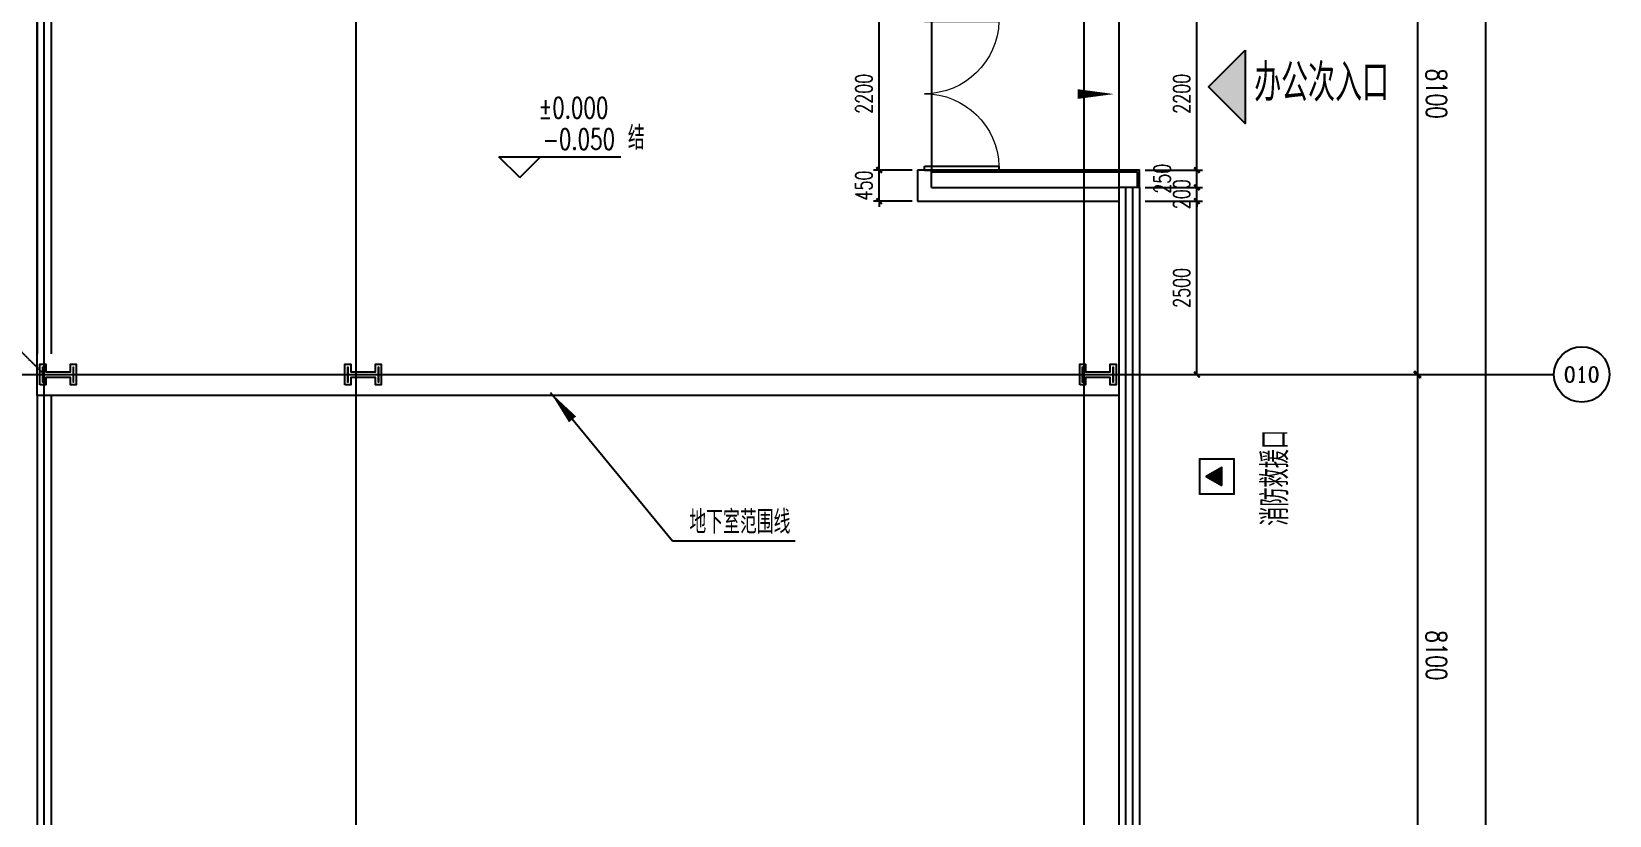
# Model space of a CAD drawing. Extents: x -954573 to 446329, y 489853 to 1226784.
# Drawn here: x -144037 to -121275, y 809261 to 820567 of the extents above; entities that cross this region are included whole.
import ezdxf
from ezdxf.enums import TextEntityAlignment as Align

# ---------------------------------------------------------------- set-up
doc = ezdxf.new("R2010")
doc.units = 0
doc.header["$LTSCALE"] = 10
doc.header["$MEASUREMENT"] = 0
doc.linetypes.add('10平面$0$DOTE', pattern=[2.42, 2, -0.2, 0.02, -0.2])
doc.linetypes.add('10平面$1$DASH', pattern=[0.35, 0.25, -0.1])
doc.layers.get('Defpoints').update_dxf_attribs({"color": 210})
for name, color, linetype in [('10平面$0$10平面$0$WINDOW', 8, 'Continuous'), ('10平面$0$A-AXIS-D', 8, 'Continuous'), ('10平面$0$A-AXIS-DOTE', 8, '10平面$0$DOTE'), ('10平面$0$A-AXIS-DP', 8, 'Continuous'), ('10平面$0$A-AXIS-SYMB', 8, 'Continuous'), ('10平面$0$A-CURTAIN', 8, 'Continuous'), ('10平面$0$A-HATCH-2', 8, 'Continuous'), ('10平面$0$A-TEXT', 8, 'Continuous'), ('10平面$0$A-WINDOW', 8, 'Continuous'), ('10平面$0$AS-COLN', 8, 'Continuous'), ('10平面$0$AS-WALL', 8, 'Continuous'), ('10平面$0$CURTWALL', 8, 'Continuous'), ('10平面$0$FH-line', 8, 'Continuous'), ('10平面$0$FH-tri', 8, 'Continuous'), ('10平面$0$PUB_TEXT', 8, 'Continuous'), ('10平面$0$RP-N2-01$0$$0$A-WIND-J', 8, 'Continuous'), ('10平面$0$RP-N2-01$0$A-WIND-J', 8, 'Continuous'), ('10平面$0$建-引出', 8, 'Continuous'), ('10平面$0$建-标高', 8, 'Continuous'), ('A-LIN-V', 9, 'Continuous')]:
    doc.layers.add(name, color=color, linetype=linetype)
doc.layers.add('10平面$0$S-col', color=2, linetype='Continuous', lineweight=0)
doc.styles.add('10平面$0$_TCH_AXIS', font='COMPLEX', dxfattribs={"bigfont": 'GBCBIG'})
doc.styles.add('10平面$0$_TCH_DIM', font='SIMPLEX', dxfattribs={"bigfont": 'GBCBIG'})
doc.styles.add('10平面$0$_TCH_DIM_T3', font='SIMPLEX', dxfattribs={"width": 0.705882, "bigfont": 'GBCBIG'})
doc.styles.add('10平面$0$A-DIM_T3', font='SIMPLEX', dxfattribs={"width": 0.705882, "bigfont": 'GBCBIG'})
doc.styles.add('10平面$0$A-STANDARD', font='SIMPLEX', dxfattribs={"bigfont": 'GBCBIG'})
doc.dimstyles.new('10平面$0$_TCH_ARCH&&100', dxfattribs={"dimtxt": 297.5, "dimasz": 100, "dimexe": 100, "dimexo": 100, "dimgap": 126.25, "dimtad": 1, "dimdec": 0, "dimzin": 0, "dimdsep": 46, "dimtxsty": '10平面$0$_TCH_DIM_T3', "dimblk": '10平面$0$_ArchTick', "dimcen": 0.09, "dimclrt": 7, "dimazin": 2, "dimtfac": 1, "dimtdec": 0, "dimtix": 1, "dimtmove": 2, "dimatfit": 3, "dimfxl": 0, "dimtolj": 1, "dimtzin": 0, "dimarcsym": 0})
doc.dimstyles.new('10平面$0$_TCH_ARCH&&80', dxfattribs={"dimtxt": 238, "dimasz": 80, "dimexe": 80, "dimexo": 80, "dimgap": 101, "dimtad": 1, "dimdec": 0, "dimzin": 0, "dimdsep": 46, "dimtxsty": '10平面$0$_TCH_DIM_T3', "dimblk": '10平面$0$_ArchTick', "dimcen": 0.09, "dimclrt": 7, "dimazin": 2, "dimtfac": 1, "dimtdec": 0, "dimtix": 1, "dimtmove": 2, "dimatfit": 3, "dimfxl": 0, "dimtolj": 1, "dimtzin": 0, "dimarcsym": 0})
doc.dimstyles.new('10平面$0$A-DIM&&100', dxfattribs={"dimtxt": 297.5, "dimasz": 100, "dimexe": 100, "dimexo": 100, "dimgap": 126.25, "dimtad": 1, "dimdec": 0, "dimzin": 0, "dimdsep": 46, "dimtxsty": '10平面$0$A-DIM_T3', "dimblk": '10平面$0$_ArchTick', "dimcen": 0.09, "dimclrt": 7, "dimazin": 2, "dimtfac": 1, "dimtdec": 0, "dimtix": 1, "dimtmove": 2, "dimatfit": 3, "dimfxl": 0, "dimtolj": 1, "dimtzin": 0, "dimarcsym": 0})

# ---------------------------------------------------------------- blocks, each defined once
blk = doc.blocks.new('10平面$0$_ArchTick')
at = {"color": 0, "linetype": 'ByBlock', "const_width": 0.4}
blk.add_lwpolyline([(-0.5, -0.5), (0.5, 0.5)], dxfattribs=at)
blk = doc.blocks.new('*D2983')
at = {"layer": '10平面$0$A-AXIS-D', "color": 0, "lineweight": -2}
for p, q in [((95776, 18900), (96792, 18900)), ((96692, 18900), (96692, 10800)), ((95776, 10800), (96792, 10800))]:
    blk.add_line(p, q, dxfattribs=at)
at = {"layer": 'Defpoints', "color": 0}
for p in [(95676, 18900), (95676, 10800), (96692, 10800)]:
    blk.add_point(p, dxfattribs=at)
at = {"layer": '10平面$0$A-AXIS-D', "color": 0, "lineweight": -2, "xscale": 100, "yscale": 100, "zscale": 100}
for p, rotation in [((96692, 18900), 90), ((96692, 10800), 270)]:
    blk.add_blockref('10平面$0$_ArchTick', p, dxfattribs=dict(at, rotation=rotation))
at = {"layer": '10平面$0$A-AXIS-D', "color": 7, "insert": (96967, 14850), "char_height": 297.5, "attachment_point": 5, "rotation": 270, "style": '10平面$0$A-DIM_T3'}
blk.add_mtext('\\A1;8100', dxfattribs=at)
blk = doc.blocks.new('*D2984')
at = {"layer": '10平面$0$A-AXIS-D', "color": 0, "lineweight": -2}
for p, q in [((95776, 10800), (96792, 10800)), ((96692, 10800), (96692, 2700)), ((95776, 2700), (96792, 2700))]:
    blk.add_line(p, q, dxfattribs=at)
at = {"layer": 'Defpoints', "color": 0}
for p in [(95676, 10800), (95676, 2700), (96692, 2700)]:
    blk.add_point(p, dxfattribs=at)
at = {"layer": '10平面$0$A-AXIS-D', "color": 0, "lineweight": -2, "xscale": 100, "yscale": 100, "zscale": 100}
for p, rotation in [((96692, 10800), 90), ((96692, 2700), 270)]:
    blk.add_blockref('10平面$0$_ArchTick', p, dxfattribs=dict(at, rotation=rotation))
at = {"layer": '10平面$0$A-AXIS-D', "color": 7, "insert": (96967, 6750), "char_height": 297.5, "attachment_point": 5, "rotation": 270, "style": '10平面$0$A-DIM_T3'}
blk.add_mtext('\\A1;8100', dxfattribs=at)
blk = doc.blocks.new('*D3045')
at = {"layer": '10平面$0$A-AXIS-D', "color": 0, "lineweight": -2}
for p, q in [((95876, 27700), (97772, 27700)), ((97672, 27700), (97672, -63700)), ((95876, -63700), (97772, -63700))]:
    blk.add_line(p, q, dxfattribs=at)
at = {"layer": 'Defpoints', "color": 0}
for p in [(95776, 27700), (95776, -63700), (97672, -63700)]:
    blk.add_point(p, dxfattribs=at)
at = {"layer": '10平面$0$A-AXIS-D', "color": 0, "lineweight": -2, "xscale": 100, "yscale": 100, "zscale": 100}
for p, rotation in [((97672, 27700), 90), ((97672, -63700), 270)]:
    blk.add_blockref('10平面$0$_ArchTick', p, dxfattribs=dict(at, rotation=rotation))
at = {"layer": '10平面$0$A-AXIS-D', "color": 7, "insert": (97947, -18000), "char_height": 297.5, "attachment_point": 5, "rotation": 270, "style": '10平面$0$_TCH_DIM_T3'}
blk.add_mtext('\\A1;91400', dxfattribs=at)
blk = doc.blocks.new('10平面$0$JYC-1')
at = {"layer": '10平面$0$FH-tri'}
h = blk.add_hatch(color=2, dxfattribs=at)
h.dxf.hatch_style = 1
h.paths.add_polyline_path([(-293091, 351608), (-291841, 350358), (-293091, 350358)])
at = {"layer": '10平面$0$FH-tri', "color": 2}
blk.add_lwpolyline([(-293091, 351608), (-291841, 350358), (-291841, 350358), (-293091, 350358)], close=True, dxfattribs=at)
at = {"layer": '10平面$0$A-TEXT', "style": '10平面$0$A-STANDARD'}
blk.add_text('办公次入口', height=900.2, rotation=45, dxfattribs=at).set_placement((-292068, 350886, 0))
blk = doc.blocks.new('10平面$0$RP-N2-01$0$$0$xfjy')
at = {"layer": '10平面$0$RP-N2-01$0$$0$A-WIND-J'}
h = blk.add_hatch(color=256, dxfattribs=at)
h.dxf.hatch_style = 1
h.paths.add_polyline_path([(1141876, -26214), (1142135, -26214), (1142005, -25989)])
at = {"layer": '10平面$0$RP-N2-01$0$$0$A-WIND-J', "const_width": 25}
blk.add_lwpolyline([(1141755, -25889), (1141755, -26389), (1142255, -26389), (1142255, -25889)], close=True, dxfattribs=at)
at = {"layer": '10平面$0$RP-N2-01$0$$0$A-WIND-J'}
for points in [[(1141755, -26389), (1142255, -26389), (1142255, -25889), (1141755, -25889)], [(1141876, -26214), (1142135, -26214), (1142005, -25989)]]:
    blk.add_lwpolyline(points, close=True, dxfattribs=at)
blk = doc.blocks.new('10平面$0$RP-N2-01$0$xfjy')
at = {"layer": '10平面$0$RP-N2-01$0$$0$A-WIND-J'}
blk.add_blockref('10平面$0$RP-N2-01$0$$0$xfjy', (0, 0), dxfattribs=at)
blk = doc.blocks.new('10平面$0$1232')
at = {"layer": '10平面$0$RP-N2-01$0$A-WIND-J', "rotation": 90}
blk.add_blockref('10平面$0$RP-N2-01$0$xfjy', (-153079, -327855, 0), dxfattribs=at)
at = {"layer": '10平面$0$A-TEXT', "style": '10平面$0$_TCH_DIM'}
blk.add_text('消防救援口', height=384.1, rotation=90, dxfattribs=at).set_placement((-125907, 813439, 0))
blk = doc.blocks.new('*D3747')
at = {"layer": '10平面$0$A-AXIS-DP', "color": 0, "lineweight": -2}
for p, q in [((-127974, 818120), (-127146, 818120)), ((-127226, 815620), (-127226, 818120)), ((-127974, 815620), (-127146, 815620))]:
    blk.add_line(p, q, dxfattribs=at)
at = {"layer": 'Defpoints', "color": 0}
for p in [(-128054, 818120), (-127226, 818120), (-128054, 815620)]:
    blk.add_point(p, dxfattribs=at)
at = {"layer": '10平面$0$A-AXIS-DP', "color": 0, "lineweight": -2, "xscale": 80, "yscale": 80, "zscale": 80}
for p, rotation in [((-127226, 818120), 90), ((-127226, 815620), 270)]:
    blk.add_blockref('10平面$0$_ArchTick', p, dxfattribs=dict(at, rotation=rotation))
at = {"layer": '10平面$0$A-AXIS-DP', "color": 7, "insert": (-127446, 816870), "char_height": 238, "attachment_point": 5, "rotation": 90, "style": '10平面$0$_TCH_DIM_T3'}
blk.add_mtext('\\A1;2500', dxfattribs=at)
blk = doc.blocks.new('*D3748')
at = {"layer": '10平面$0$A-AXIS-DP', "color": 0, "lineweight": -2}
for p, q in [((-127974, 818320), (-127146, 818320)), ((-127226, 818320), (-127226, 818400)), ((-127226, 818120), (-127226, 818320)), ((-127974, 818120), (-127146, 818120)), ((-127226, 818120), (-127226, 818040))]:
    blk.add_line(p, q, dxfattribs=at)
at = {"layer": 'Defpoints', "color": 0}
for p in [(-128054, 818320), (-127226, 818320), (-128054, 818120)]:
    blk.add_point(p, dxfattribs=at)
at = {"layer": '10平面$0$A-AXIS-DP', "color": 0, "lineweight": -2, "xscale": 80, "yscale": 80, "zscale": 80}
for p, rotation in [((-127226, 818320), 270), ((-127226, 818120), 90)]:
    blk.add_blockref('10平面$0$_ArchTick', p, dxfattribs=dict(at, rotation=rotation))
at = {"layer": '10平面$0$A-AXIS-DP', "color": 7, "insert": (-127446, 818220), "char_height": 238, "attachment_point": 5, "rotation": 90, "style": '10平面$0$_TCH_DIM_T3'}
blk.add_mtext('\\A1;200', dxfattribs=at)
blk = doc.blocks.new('*D3749')
at = {"layer": '10平面$0$A-AXIS-DP', "color": 0, "lineweight": -2}
for p, q in [((-127974, 818570), (-127146, 818570)), ((-127226, 818320), (-127226, 818570)), ((-127974, 818320), (-127146, 818320))]:
    blk.add_line(p, q, dxfattribs=at)
at = {"layer": 'Defpoints', "color": 0}
for p in [(-128054, 818570), (-127226, 818570), (-128054, 818320)]:
    blk.add_point(p, dxfattribs=at)
at = {"layer": '10平面$0$A-AXIS-DP', "color": 0, "lineweight": -2, "xscale": 80, "yscale": 80, "zscale": 80}
for p, rotation in [((-127226, 818570), 90), ((-127226, 818320), 270)]:
    blk.add_blockref('10平面$0$_ArchTick', p, dxfattribs=dict(at, rotation=rotation))
at = {"layer": '10平面$0$A-AXIS-DP', "color": 7, "insert": (-127726, 818445), "char_height": 238, "attachment_point": 5, "rotation": 90, "style": '10平面$0$_TCH_DIM_T3'}
blk.add_mtext('\\A1;250', dxfattribs=at)
blk = doc.blocks.new('*D3750')
at = {"layer": '10平面$0$A-AXIS-DP', "color": 0, "lineweight": -2}
for p, q in [((-127974, 820770), (-127146, 820770)), ((-127226, 818570), (-127226, 820770)), ((-127974, 818570), (-127146, 818570))]:
    blk.add_line(p, q, dxfattribs=at)
at = {"layer": 'Defpoints', "color": 0}
for p in [(-128054, 820770), (-127226, 820770), (-128054, 818570)]:
    blk.add_point(p, dxfattribs=at)
at = {"layer": '10平面$0$A-AXIS-DP', "color": 0, "lineweight": -2, "xscale": 80, "yscale": 80, "zscale": 80}
for p, rotation in [((-127226, 820770), 90), ((-127226, 818570), 270)]:
    blk.add_blockref('10平面$0$_ArchTick', p, dxfattribs=dict(at, rotation=rotation))
at = {"layer": '10平面$0$A-AXIS-DP', "color": 7, "insert": (-127446, 819670), "char_height": 238, "attachment_point": 5, "rotation": 90, "style": '10平面$0$_TCH_DIM_T3'}
blk.add_mtext('\\A1;2200', dxfattribs=at)
blk = doc.blocks.new('*D4208')
at = {"layer": '10平面$0$A-AXIS-DP', "color": 0, "lineweight": -2}
for p, q in [((-131334, 818570), (-131890, 818570)), ((-131810, 818570), (-131810, 818650)), ((-131810, 818120), (-131810, 818570)), ((-131334, 818120), (-131890, 818120)), ((-131810, 818120), (-131810, 818040))]:
    blk.add_line(p, q, dxfattribs=at)
at = {"layer": 'Defpoints', "color": 0}
for p in [(-131810, 818570), (-131254, 818570), (-131254, 818120)]:
    blk.add_point(p, dxfattribs=at)
at = {"layer": '10平面$0$A-AXIS-DP', "color": 0, "lineweight": -2, "xscale": 80, "yscale": 80, "zscale": 80}
for p, rotation in [((-131810, 818570), 270), ((-131810, 818120), 90)]:
    blk.add_blockref('10平面$0$_ArchTick', p, dxfattribs=dict(at, rotation=rotation))
at = {"layer": '10平面$0$A-AXIS-DP', "color": 7, "insert": (-132030, 818345), "char_height": 238, "attachment_point": 5, "rotation": 90, "style": '10平面$0$_TCH_DIM_T3'}
blk.add_mtext('\\A1;450', dxfattribs=at)
blk = doc.blocks.new('*D4209')
at = {"layer": '10平面$0$A-AXIS-DP', "color": 0, "lineweight": -2}
for p, q in [((-131334, 820770), (-131890, 820770)), ((-131810, 818570), (-131810, 820770)), ((-131334, 818570), (-131890, 818570))]:
    blk.add_line(p, q, dxfattribs=at)
at = {"layer": 'Defpoints', "color": 0}
for p in [(-131810, 820770), (-131254, 820770), (-131254, 818570)]:
    blk.add_point(p, dxfattribs=at)
at = {"layer": '10平面$0$A-AXIS-DP', "color": 0, "lineweight": -2, "xscale": 80, "yscale": 80, "zscale": 80}
for p, rotation in [((-131810, 820770), 90), ((-131810, 818570), 270)]:
    blk.add_blockref('10平面$0$_ArchTick', p, dxfattribs=dict(at, rotation=rotation))
at = {"layer": '10平面$0$A-AXIS-DP', "color": 7, "insert": (-132030, 819670), "char_height": 238, "attachment_point": 5, "rotation": 90, "style": '10平面$0$_TCH_DIM_T3'}
blk.add_mtext('\\A1;2200', dxfattribs=at)
blk = doc.blocks.new('10平面$0$10平面$0$$DorLib2D$00000002')
for p, q in [((-0.5, 0), (-0.5, 0.4875)), ((-0.475, 0.4875), (-0.5, 0.4875)), ((-0.475, 0), (-0.475, 0.4875)), ((0.475, 0), (0.475, 0.4875)), ((0.475, 0.4875), (0.5, 0.4875)), ((0.5, 0), (0.5, 0.4875)), ((-0.5, 0), (-0.475, 0)), ((0.5, 0), (0.475, 0))]:
    blk.add_line(p, q)
at = {"lineweight": 13}
for centre, start, end in [((-0.4875, 0), 0, 88.53072), ((0.4875, 0), 91.46928, 180)]:
    blk.add_arc(centre, 0.4875, start, end, dxfattribs=at)
blk = doc.blocks.new('10平面$0$_FZH')
at = {"layer": '10平面$0$A-HATCH-2'}
blk.add_lwpolyline([(-0.437, -0.25), (-0.437, 0.25), (-0.297, 0.25), (-0.297, 0.067), (0.298, 0.067), (0.298, 0.25), (0.438, 0.25), (0.438, -0.25), (0.298, -0.25), (0.298, -0.068), (-0.297, -0.068), (-0.297, -0.25)], close=True, dxfattribs=at)
at = {"layer": '10平面$0$S-col'}
blk.add_lwpolyline([(-0.375, -0.188), (-0.375, 0.187), (-0.36, 0.187), (-0.36, 0.005), (0.36, 0.005), (0.36, 0.187), (0.375, 0.187), (0.375, -0.188), (0.36, -0.188), (0.36, -0.005), (-0.36, -0.005), (-0.36, -0.188)], close=True, dxfattribs=at)
blk = doc.blocks.new('10平面$0$dote')
at = {"layer": '10平面$0$A-AXIS-D'}
blk.add_circle((99061.5, 10801.1), 400, dxfattribs=at)
at = {"layer": '10平面$0$A-AXIS-DOTE'}
for p, q in [((76882.2, 10800), (46882.2, 40800)), ((81382.2, -68993.9), (81382.2, 36662.3)), ((91882.2, -264080), (91882.2, 36662.3)), ((76882.2, -68810), (76882.2, 36400)), ((76282.2, 10800), (98661.5, 10800))]:
    blk.add_line(p, q, dxfattribs=at)
at = {"layer": '10平面$0$PUB_TEXT', "style": '10平面$0$_TCH_AXIS'}
blk.add_text('010', height=220.59, dxfattribs=at).set_placement((98804.1, 10690.8), (99318.8, 10690.8), align=Align.FIT)
at = {"layer": '10平面$0$A-AXIS-D'}
for base, p1, p2, dimstyle, picture, middle in [((97671.9, -63700), (95776.4, 27700), (95776.4, -63700), '10平面$0$_TCH_ARCH&&100', '*D3045', (97946.9, -18000)), ((96692.2, 10800), (95676.4, 18900), (95676.4, 10800), '10平面$0$A-DIM&&100', '*D2983', (96967.2, 14850)), ((96692.2, 2700), (95676.4, 10800), (95676.4, 2700), '10平面$0$A-DIM&&100', '*D2984', (96967.2, 6750))]:
    dim = blk.add_linear_dim(base=base, p1=p1, p2=p2, angle=270, dimstyle=dimstyle, override={"dimgap": 0}, dxfattribs=at)
    dim.commit()
    dim.dimension.update_dxf_attribs({"geometry": picture, "text_midpoint": middle, "dimtype": 129, "text_rotation": 270})
blk = doc.blocks.new('10平面')
at = {"layer": '10平面$0$10平面$0$WINDOW'}
blk.add_line((-131054.2, 820770), (-131054.2, 818570), dxfattribs=at)
at = {"layer": '10平面$0$A-AXIS-SYMB'}
blk.add_lwpolyline([(-129881.9, 819665.8, 0, 0, 0), (-128421.9, 819665.8, 0, 140, 0), (-128946.9, 819665.8, 0, 0, 0)], format="xyseb", dxfattribs=at)
at = {"layer": '10平面$0$A-CURTAIN'}
for points in [[(-128054.2, 818320), (-128054.2, 818570), (-131054.2, 818570)], [(-128084.2, 818320), (-128084.2, 818540), (-131054.2, 818540)]]:
    blk.add_lwpolyline(points, dxfattribs=at)
at = {"layer": '10平面$0$A-WINDOW', "linetype": '10平面$1$DASH'}
blk.add_lwpolyline([(-143954.2, 832220), (-128354.2, 832220), (-128354.2, 815320), (-143954.2, 815320)], close=True, dxfattribs=at)
at = {"layer": '10平面$0$AS-WALL'}
for p, q in [((-143954.2, 823320), (-143954.2, 815920)), ((-143754.2, 823320), (-143754.2, 815920)), ((-131054.2, 818570), (-131254.2, 818570)), ((-131254.2, 818570), (-131254.2, 818120)), ((-131054.2, 818320), (-131054.2, 818570)), ((-131054.2, 818320), (-128354.2, 818320)), ((-131254.2, 818120), (-128354.2, 818120)), ((-143954.2, 815320), (-143954.2, 807820)), ((-143754.2, 815320), (-143754.2, 807820))]:
    blk.add_line(p, q, dxfattribs=at)
at = {"layer": '10平面$0$CURTWALL'}
for p, q in [((-128354.2, 818320), (-128354.2, 818220)), ((-128054.2, 818320), (-128354.2, 818320)), ((-128254.2, 818320), (-128254.2, 818220)), ((-128154.2, 818320), (-128154.2, 818220)), ((-128054.2, 818320), (-128054.2, 818220)), ((-128354.2, 818220), (-128354.2, 783220)), ((-128254.2, 818220), (-128254.2, 783220)), ((-128154.2, 818220), (-128154.2, 783220)), ((-128054.2, 818220), (-128054.2, 783220))]:
    blk.add_line(p, q, dxfattribs=at)
at = {"layer": '10平面$0$建-引出'}
for p, q in [((-136550, 815359.9), (-134790, 813220)), ((-134790, 813220), (-133020, 813220))]:
    blk.add_line(p, q, dxfattribs=at)
blk.add_lwpolyline([(-136550, 815359.9, 0, 133.3, 0), (-136232.4, 814973.8, 0, 0, 0)], format="xyseb", dxfattribs=at)
at = {"layer": '10平面$0$建-标高'}
for p, q in [((-136994.1, 818460), (-137294.1, 818760)), ((-137294.1, 818760), (-135534.1, 818760)), ((-136994.1, 818460), (-136694.1, 818760))]:
    blk.add_line(p, q, dxfattribs=at)
blk.add_blockref('10平面$0$1232', (0, 0))
at = {"layer": '10平面$0$10平面$0$WINDOW', "xscale": -2200, "yscale": 2200, "zscale": 199.9999999999999, "rotation": 270.0000000014834}
blk.add_blockref('10平面$0$10平面$0$$DorLib2D$00000002', (-131154.2, 819670), dxfattribs=at)
at = {"layer": '10平面$0$AS-COLN', "color": 3}
for p, xscale, yscale, zscale in [((-143654.2, 815620), 599.9999715063022, 600.0000065823551, 600.0000065823551), ((-139254.2, 815620), 599.9999715063022, 600.0000065823551, 600.0000065823551), ((-128654.2, 815620), 600.0000000001455, 600.0000000001455, 600.0000000001455)]:
    blk.add_blockref('10平面$0$_FZH', p, dxfattribs=dict(at, xscale=xscale, yscale=yscale, zscale=zscale))
at = {"layer": '10平面$0$AS-WALL'}
blk.add_blockref('10平面$0$dote', (-220736.4, 804820), dxfattribs=at)
at = {"layer": '10平面$0$FH-line', "xscale": 0.6000000000000002, "yscale": 0.6000000000000002, "zscale": 0.6000000000000002, "rotation": 315.0000000000014}
blk.add_blockref('10平面$0$JYC-1', (-151354.2, 546777.7), dxfattribs=at)
at = {"layer": '10平面$0$PUB_TEXT', "style": '10平面$0$A-STANDARD', "width": 0.705882}
for s, p in [('%%P0.000', (-136724.1, 819320)), ('-0.050', (-136664.1, 818865))]:
    blk.add_text(s, height=297.5, dxfattribs=at).set_placement(p)
at = {"layer": '10平面$0$PUB_TEXT', "style": '10平面$0$A-STANDARD'}
for s, height, p in [('结', 337.6, (-135434.1, 818865)), ('地下室范围线', 337.59, (-134547.3, 813325))]:
    blk.add_text(s, height=height, dxfattribs=at).set_placement(p)
at = {"layer": '10平面$0$A-AXIS-DP'}
for p1, p2, distance, picture, middle in [((-131254.2, 818570), (-131254.2, 820770), 555.5, '*D4209', (-132029.7, 819670)), ((-128054.2, 818570), (-128054.2, 820770), -828.4, '*D3750', (-127445.8, 819670)), ((-131254.2, 818120), (-131254.2, 818570), 555.5, '*D4208', (-132029.7, 818345)), ((-128054.2, 818120), (-128054.2, 818320), -828.4, '*D3748', (-127445.8, 818220)), ((-128054.2, 815620), (-128054.2, 818120), -828.4, '*D3747', (-127445.8, 816870))]:
    dim = blk.add_aligned_dim(p1=p1, p2=p2, distance=distance, dimstyle='10平面$0$_TCH_ARCH&&80', dxfattribs=at)
    dim.commit()
    dim.dimension.update_dxf_attribs({"geometry": picture, "text_midpoint": middle})
dim = blk.add_linear_dim(base=(-127225.8, 818570), p1=(-128054.2, 818320), p2=(-128054.2, 818570), angle=90, dimstyle='10平面$0$_TCH_ARCH&&80', dxfattribs=at)
dim.commit()
dim.dimension.update_dxf_attribs({"geometry": '*D3749', "text_midpoint": (-127725.8, 818445), "dimtype": 129})

msp = doc.modelspace()

# ---------------------------------------------------------------- block references
at = {"layer": 'A-LIN-V'}
msp.add_blockref('10平面', (0, 0), dxfattribs=at)

doc.saveas('drawing.dxf')
